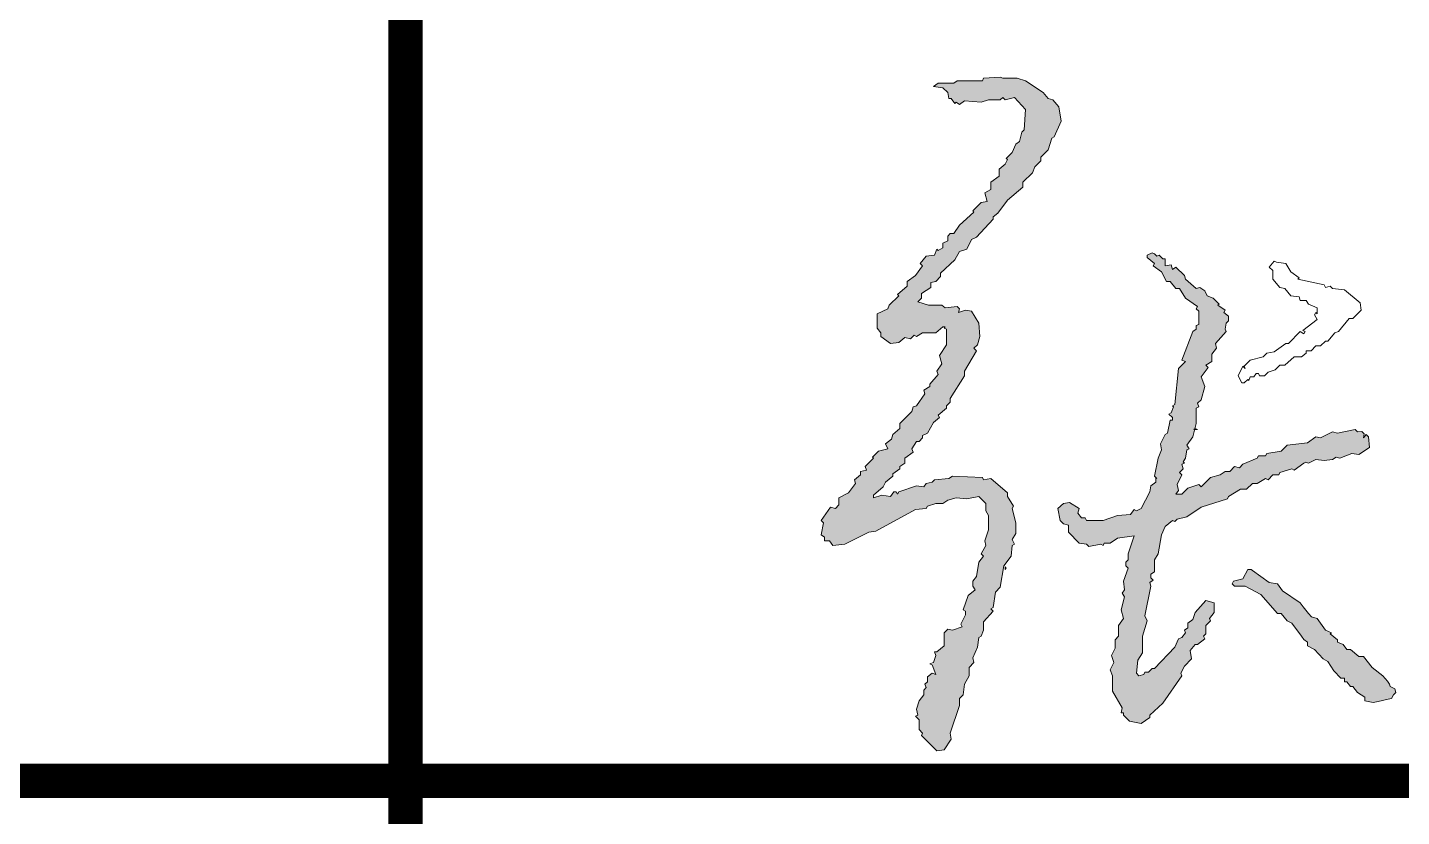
# Model space of a CAD drawing. Extents: x 1382187 to 1725648, y 860327 to 1571294.
# Drawn here: x 1528358 to 1529327, y 981573 to 982130 of the extents above; entities that cross this region are included whole.
import ezdxf

# ---------------------------------------------------------------- set-up
doc = ezdxf.new("R2010")
doc.units = 0
doc.header["$LTSCALE"] = 1000
doc.header["$MEASUREMENT"] = 0
doc.layers.add('ZC', color=6, linetype='Continuous', lineweight=40)
doc.layers.add('签名', color=7, linetype='Continuous', lineweight=18)
doc.layers.add('图框', color=140, linetype='Continuous')

# ---------------------------------------------------------------- blocks, each defined once
blk = doc.blocks.new('A$C7B7C77C1')
at = {"layer": '签名'}
h = blk.add_hatch(color=2, dxfattribs=at)
h.dxf.hatch_style = 1
h.paths.add_polyline_path([(-1379.11, 5487.71), (-1371.52, 5488.55), (-1370.68, 5490.24), (-1364.78, 5491.93), (-1359.72, 5491.93), (-1356.35, 5494.45), (-1350.45, 5496.14), (-1342.86, 5495.3), (-1334.43, 5496.98), (-1329.38, 5491.93), (-1329.38, 5486.87), (-1327.69, 5483.5), (-1327.69, 5473.38), (-1330.22, 5465.79), (-1329.38, 5462.42), (-1332.75, 5456.52), (-1331.06, 5454.84), (-1334.43, 5450.62), (-1336.12, 5440.51), (-1338.65, 5437.13), (-1338.65, 5433.76), (-1336.96, 5431.23), (-1342.02, 5427.02), (-1345.39, 5416.9), (-1343.71, 5416.06), (-1343.71, 5413.53), (-1347.08, 5406.79), (-1346.24, 5405.1), (-1352.98, 5402.57), (-1356.35, 5403.42), (-1358.88, 5400.89), (-1358.88, 5391.62), (-1365.26, 5386.3), (-1364.78, 5384.87), (-1367.16, 5377.73), (-1364.78, 5371.39), (-1367.31, 5372.23), (-1370.68, 5369.7), (-1370.68, 5366.33), (-1372.37, 5364.64), (-1371.52, 5362.11), (-1373.21, 5360.43), (-1373.21, 5357.06), (-1376.58, 5352.84), (-1378.27, 5346.94), (-1377.42, 5342.73), (-1379.11, 5341.88), (-1376.58, 5339.36), (-1376.58, 5332.61), (-1374.05, 5330.08), (-1374.89, 5328.4), (-1363.94, 5317.44), (-1358.88, 5318.28), (-1353.82, 5325.87), (-1354.66, 5330.08), (-1347.92, 5349.47), (-1347.92, 5354.53), (-1345.39, 5357.06), (-1344.55, 5364.64), (-1341.18, 5370.54), (-1341.18, 5376.44), (-1337.81, 5379.82), (-1338.65, 5383.19), (-1335.28, 5390.77), (-1334.43, 5397.52), (-1332.75, 5398.36), (-1331.06, 5402.57), (-1331.06, 5408.48), (-1324.32, 5416.06), (-1326, 5417.75), (-1324.32, 5418.59), (-1322.63, 5429.55), (-1319.26, 5432.92), (-1316.73, 5448.09), (-1311.68, 5454.84), (-1310.83, 5462.42), (-1309.15, 5463.27), (-1310.83, 5466.64), (-1308.3, 5470.85), (-1308.3, 5478.44), (-1310.83, 5488.55), (-1309.99, 5490.24), (-1314.2, 5496.98), (-1314.2, 5499.51), (-1326, 5509.63), (-1331.06, 5508.78), (-1331.91, 5510.47), (-1352.98, 5511.31), (-1355.51, 5509.63), (-1365.62, 5508.78), (-1367.31, 5507.1), (-1371.52, 5506.25), (-1373.21, 5503.73), (-1378.27, 5504.57), (-1390.91, 5500.35), (-1391.75, 5498.67), (-1392.6, 5500.35), (-1394.28, 5500.35), (-1396.81, 5496.98), (-1402.71, 5497.83), (-1408.61, 5496.14), (-1408.61, 5497.83), (-1401.87, 5503.73), (-1400.18, 5507.1), (-1395.12, 5511.31), (-1395.12, 5513), (-1390.07, 5516.37), (-1390.07, 5518.06), (-1386.7, 5520.58), (-1386.7, 5523.96), (-1380.8, 5528.17), (-1381.64, 5530.7), (-1378.27, 5535.76), (-1376.58, 5535.76), (-1374.05, 5538.29), (-1374.05, 5539.97), (-1370.68, 5541.66), (-1366.47, 5549.24), (-1362.25, 5552.62), (-1363.09, 5554.3), (-1357.19, 5559.36), (-1357.19, 5561.05), (-1354.66, 5563.57), (-1354.66, 5566.1), (-1344.55, 5582.12), (-1344.55, 5585.49), (-1336.12, 5599.82), (-1337.81, 5601.51), (-1335.28, 5604.03), (-1333.59, 5609.93), (-1334.43, 5619.21), (-1339.49, 5627.64), (-1343.71, 5628.48), (-1348.76, 5626.79), (-1347.92, 5629.32), (-1349.61, 5631.01), (-1358.04, 5630.17), (-1360.56, 5631.85), (-1369.84, 5631.85), (-1377.42, 5634.38), (-1374.89, 5636.91), (-1374.89, 5640.28), (-1368.15, 5644.49), (-1368.15, 5647.87), (-1364.78, 5648.71), (-1361.41, 5652.08), (-1361.41, 5654.61), (-1351.29, 5663.88), (-1347.92, 5669.78), (-1342.86, 5671.47), (-1339.49, 5678.21), (-1336.12, 5679.9), (-1324.32, 5692.54), (-1324.32, 5694.23), (-1320.95, 5696.76), (-1314.2, 5706.03), (-1303.25, 5715.3), (-1303.25, 5718.67), (-1296.5, 5725.42), (-1294.82, 5729.63), (-1290.6, 5733.85), (-1290.6, 5736.37), (-1285.54, 5741.43), (-1283.02, 5749.86), (-1281.33, 5750.7), (-1276.27, 5761.66), (-1277.96, 5771.78), (-1282.17, 5776.83), (-1285.54, 5777.68), (-1288.92, 5781.89), (-1301.56, 5790.32), (-1307.46, 5792.01), (-1317.58, 5792.01), (-1319.26, 5792.85), (-1331.06, 5792.01), (-1331.91, 5790.32), (-1349.61, 5790.32), (-1352.14, 5788.64), (-1363.09, 5788.64), (-1366.47, 5786.11), (-1359.72, 5785.26), (-1356.35, 5781.89), (-1355.51, 5777.68), (-1353.82, 5777.68), (-1351.29, 5774.31), (-1350.45, 5775.15), (-1347.92, 5773.46), (-1344.55, 5775.99), (-1332.75, 5775.15), (-1327.69, 5776.83), (-1319.26, 5776.83), (-1317.58, 5778.52), (-1315.89, 5776.83), (-1309.15, 5778.52), (-1301.56, 5770.09), (-1302.4, 5755.76), (-1304.09, 5754.08), (-1305.77, 5747.33), (-1308.3, 5745.65), (-1310.83, 5739.75), (-1315.05, 5735.53), (-1314.2, 5734.69), (-1315.89, 5731.32), (-1320.1, 5727.94), (-1320.1, 5722.89), (-1326, 5718.67), (-1326, 5713.61), (-1330.22, 5711.09), (-1328.53, 5705.19), (-1332.75, 5704.34), (-1338.65, 5698.44), (-1337.81, 5697.6), (-1347.92, 5688.33), (-1352.14, 5682.43), (-1354.66, 5682.43), (-1356.35, 5680.74), (-1356.35, 5677.37), (-1359.72, 5675.68), (-1359.72, 5672.31), (-1364.57, 5669.89), (-1365.62, 5667.25), (-1371.52, 5666.41), (-1375.74, 5661.35), (-1374.05, 5659.67), (-1379.11, 5652.92), (-1385.01, 5648.71), (-1385.01, 5645.34), (-1391.75, 5639.44), (-1390.91, 5638.59), (-1397.65, 5631.85), (-1398.5, 5629.32), (-1406.08, 5625.95), (-1406.08, 5615.84), (-1403.55, 5612.46), (-1403.55, 5609.93), (-1396.81, 5604.88), (-1390.91, 5605.72), (-1386.7, 5609.09), (-1382.48, 5608.25), (-1379.95, 5610.78), (-1378.27, 5609.93), (-1374.05, 5612.46), (-1364.78, 5612.46), (-1359.72, 5616.68), (-1358.04, 5616.68), (-1358.88, 5615.84), (-1357.19, 5614.99), (-1357.19, 5604.03), (-1362.25, 5596.45), (-1360.56, 5590.55), (-1363.94, 5585.49), (-1363.09, 5582.96), (-1368.99, 5576.22), (-1368.99, 5574.53), (-1373.21, 5572), (-1372.37, 5569.47), (-1378.27, 5561.05), (-1380.8, 5560.2), (-1381.64, 5556.83), (-1390.07, 5548.4), (-1390.07, 5545.03), (-1395.12, 5540.81), (-1395.97, 5537.44), (-1400.18, 5534.07), (-1398.5, 5530.7), (-1405.24, 5529.01), (-1409.45, 5524.8), (-1408.61, 5523.96), (-1414.51, 5518.06), (-1413.67, 5515.53), (-1417.88, 5514.68), (-1417.88, 5512.16), (-1422.1, 5508.78), (-1421.26, 5506.25), (-1426.31, 5499.51), (-1433.06, 5496.14), (-1433.06, 5491.08), (-1435.59, 5488.55), (-1438.96, 5489.4), (-1445.7, 5480.12), (-1444.01, 5478.44), (-1445.7, 5470.01), (-1443.17, 5468.32), (-1443.17, 5465.79), (-1439.8, 5465.79), (-1437.27, 5462.42), (-1428.84, 5463.27), (-1411.98, 5471.69), (-1406.93, 5472.54)])
h = blk.add_hatch(color=2, dxfattribs=at)
h.dxf.hatch_style = 1
h.paths.add_polyline_path([(-1219.8, 5488.55), (-1223.17, 5486.87), (-1224.85, 5487.71), (-1227.38, 5484.34), (-1236.65, 5483.5), (-1246.77, 5480.12), (-1258.57, 5480.12), (-1259.41, 5481.81), (-1261.94, 5481.81), (-1264.47, 5485.18), (-1263.63, 5488.55), (-1270.37, 5492.77), (-1274.59, 5491.93), (-1278.8, 5488.55), (-1277.12, 5480.12), (-1274.59, 5477.6), (-1271.21, 5476.75), (-1271.21, 5471.69), (-1263.63, 5464.11), (-1258.57, 5463.27), (-1256.88, 5461.58), (-1248.46, 5463.27), (-1246.77, 5462.42), (-1245.93, 5464.11), (-1241.71, 5464.11), (-1236.65, 5467.48), (-1224.85, 5469.17), (-1229.07, 5456.52), (-1229.07, 5452.31), (-1230.75, 5450.62), (-1230.75, 5448.09), (-1229.07, 5446.41), (-1232.44, 5437.13), (-1231.6, 5431.23), (-1233.28, 5428.71), (-1231.6, 5426.18), (-1234.13, 5416.9), (-1232.44, 5411), (-1235.81, 5405.95), (-1235.81, 5398.36), (-1238.34, 5395.83), (-1238.34, 5389.93), (-1240.87, 5384.87), (-1239.18, 5379.82), (-1241.71, 5374.76), (-1240.03, 5370.54), (-1240.03, 5359.59), (-1233.28, 5347.78), (-1234.13, 5344.41), (-1232.44, 5344.41), (-1232.44, 5342.73), (-1228.23, 5338.51), (-1219.8, 5336.83), (-1213.9, 5341.04), (-1213.9, 5342.73), (-1204.62, 5351.16), (-1191.14, 5370.54), (-1191.98, 5372.23), (-1189.45, 5377.29), (-1184.39, 5382.34), (-1185.24, 5388.25), (-1181.86, 5392.46), (-1180.18, 5392.46), (-1175.12, 5396.67), (-1175.96, 5398.36), (-1174.28, 5400.05), (-1174.28, 5405.95), (-1170.91, 5409.32), (-1171.75, 5411), (-1168.38, 5415.22), (-1168.38, 5421.96), (-1174.28, 5423.65), (-1181.86, 5415.22), (-1183.55, 5410.16), (-1186.92, 5407.63), (-1186.92, 5404.26), (-1189.45, 5402.57), (-1188.61, 5400.89), (-1191.14, 5397.52), (-1193.67, 5396.67), (-1196.19, 5390.77), (-1210.52, 5375.6), (-1212.21, 5375.6), (-1214.74, 5373.07), (-1217.27, 5373.07), (-1218.11, 5371.39), (-1221.48, 5370.54), (-1223.17, 5372.23), (-1222.32, 5381.5), (-1218.95, 5386.56), (-1218.95, 5398.36), (-1215.58, 5409.32), (-1217.27, 5412.69), (-1213.05, 5433.76), (-1213.9, 5436.29), (-1211.37, 5437.98), (-1213.05, 5439.66), (-1213.05, 5442.19), (-1210.52, 5443.88), (-1210.52, 5452.31), (-1208, 5456.52), (-1205.47, 5470.01), (-1202.94, 5475.91), (-1197.88, 5480.12), (-1196.19, 5479.28), (-1194.51, 5480.97), (-1187.76, 5482.65), (-1177.65, 5489.4), (-1159.11, 5495.3), (-1158.26, 5496.98), (-1149.83, 5502.04), (-1145.62, 5502.04), (-1141.4, 5506.25), (-1138.03, 5506.25), (-1132.13, 5509.63), (-1130.45, 5508.78), (-1127.07, 5512.16), (-1122.86, 5512.16), (-1122.02, 5513.84), (-1113.59, 5516.37), (-1111.9, 5515.53), (-1104.26, 5521.26), (-1101.79, 5520.58), (-1096.73, 5523.11), (-1090.83, 5522.27), (-1084.93, 5523.11), (-1082.4, 5524.8), (-1079.87, 5523.96), (-1071.44, 5527.33), (-1066.38, 5526.49), (-1058.8, 5531.54), (-1059.64, 5539.13), (-1061.33, 5540.81), (-1063.01, 5538.29), (-1062.6, 5541.1), (-1064.29, 5542.78), (-1067.23, 5542.5), (-1068.91, 5544.19), (-1081.56, 5541.66), (-1084.93, 5542.5), (-1093.36, 5538.29), (-1096.73, 5539.13), (-1102.63, 5534.91), (-1116.96, 5533.23), (-1121.17, 5529.01), (-1131.29, 5527.33), (-1132.13, 5525.64), (-1137.19, 5525.64), (-1138.03, 5523.96), (-1148.15, 5519.74), (-1150.68, 5517.21), (-1154.05, 5518.06), (-1157.42, 5514.68), (-1160.79, 5514.68), (-1164.16, 5512.16), (-1170.91, 5510.47), (-1177.65, 5503.73), (-1179.34, 5505.41), (-1186.92, 5502.88), (-1191.14, 5498.67), (-1195.35, 5498.67), (-1193.67, 5501.2), (-1194.51, 5505.41), (-1191.14, 5512.16), (-1192.82, 5513.84), (-1190.29, 5516.37), (-1191.14, 5519.74), (-1189.45, 5520.58), (-1190.29, 5521.43), (-1188.61, 5523.96), (-1187.76, 5529.86), (-1186.08, 5530.7), (-1187.76, 5533.23), (-1183.55, 5539.13), (-1182.17, 5544.19), (-1182.71, 5544.19), (-1181.97, 5544.92), (-1181.02, 5548.4), (-1181.02, 5559.36), (-1179.34, 5560.2), (-1180.18, 5562.73), (-1177.65, 5565.26), (-1175.12, 5574.53), (-1177.65, 5581.28), (-1172.59, 5588.02), (-1174.28, 5589.7), (-1170.06, 5592.23), (-1170.06, 5597.29), (-1166.69, 5601.51), (-1167.53, 5604.88), (-1159.95, 5613.31), (-1160.79, 5614.99), (-1159.95, 5619.21), (-1158.26, 5620.89), (-1158.26, 5624.26), (-1161.63, 5626.79), (-1160.79, 5628.48), (-1165.85, 5631.85), (-1165.01, 5632.69), (-1169.22, 5636.91), (-1173.44, 5638.59), (-1175.12, 5641.97), (-1178.49, 5644.49), (-1181.02, 5643.65), (-1188.61, 5650.4), (-1189.45, 5652.92), (-1195.35, 5658.82), (-1197.88, 5657.14), (-1198.72, 5660.51), (-1202.94, 5659.67), (-1202.94, 5664.73), (-1204.62, 5664.73), (-1207.15, 5667.25), (-1208.84, 5666.41), (-1210.52, 5668.1), (-1212.21, 5668.94), (-1215.58, 5667.25), (-1215.58, 5665.57), (-1210.52, 5661.35), (-1211.37, 5659.67), (-1205.47, 5655.45), (-1202.09, 5648.71), (-1199.57, 5648.71), (-1195.35, 5643.65), (-1192.82, 5643.65), (-1188.61, 5636.91), (-1180.18, 5631.01), (-1181.02, 5629.32), (-1179.34, 5627.64), (-1179.34, 5618.36), (-1181.02, 5617.52), (-1181.02, 5614.99), (-1183.55, 5613.31), (-1191.14, 5593.08), (-1188.61, 5592.23), (-1193.67, 5587.18), (-1196.19, 5561.89), (-1197.88, 5561.05), (-1197.04, 5560.2), (-1199.45, 5554.18), (-1197.88, 5552.62), (-1197.88, 5550.93), (-1199.57, 5550.93), (-1201.25, 5541.66), (-1202.94, 5540.81), (-1206.31, 5534.07), (-1205.47, 5529.86), (-1208, 5523.96), (-1210.52, 5511.31), (-1209.68, 5510.47), (-1209.68, 5507.1), (-1213.05, 5504.57), (-1213.9, 5500.35)])
h = blk.add_hatch(color=2, dxfattribs=at)
h.dxf.hatch_style = 1
h.paths.add_polyline_path([(-1088.3, 5380.66), (-1084.08, 5373.92), (-1079.03, 5368.86), (-1076.5, 5368.86), (-1076.5, 5366.33), (-1074.81, 5366.33), (-1072.28, 5362.96), (-1070.6, 5362.96), (-1067.23, 5358.74), (-1062.17, 5355.37), (-1062.17, 5352.84), (-1056.41, 5351.6), (-1052.85, 5352.24), (-1045.67, 5353.94), (-1043.47, 5354.37), (-1041.94, 5357.06), (-1040.25, 5358.74), (-1041.1, 5361.27), (-1044.25, 5363.04), (-1044.78, 5364.68), (-1046.29, 5366.73), (-1049.52, 5370.54), (-1057.11, 5376.44), (-1063.01, 5384.03), (-1066.38, 5384.03), (-1072.28, 5389.09), (-1074.81, 5389.09), (-1077.34, 5392.46), (-1081.56, 5394.15), (-1081.56, 5395.83), (-1086.61, 5400.05), (-1085.77, 5400.89), (-1089.99, 5402.57), (-1095.89, 5411), (-1099.9, 5412.15), (-1101.79, 5414.38), (-1105.64, 5419.12), (-1107.69, 5421.96), (-1120.33, 5430.39), (-1123.7, 5435.45), (-1129.6, 5436.29), (-1142.58, 5445.56), (-1144.78, 5445.56), (-1148.15, 5438.82), (-1154.89, 5437.13), (-1155.73, 5435.45), (-1154.05, 5433.76), (-1146.46, 5433.76), (-1135.5, 5427.86), (-1123.7, 5414.38), (-1121.17, 5414.38), (-1116.96, 5409.32), (-1113.59, 5407.63), (-1106.84, 5398.36), (-1105.09, 5396.2), (-1102.63, 5394.15), (-1102.63, 5391.62), (-1097.57, 5389.09), (-1091.67, 5382.34)])
at = {"layer": '图框', "const_width": 24.39}
for points in [[(-1738.72, 4738.91), (-1738.72, 9198.84)], [(-4874.61, 5296.4), (3.44, 5296.4)]]:
    blk.add_lwpolyline(points, dxfattribs=at)
at = {"layer": '签名', "color": 2, "elevation": 6763062.35}
for points in [[(-1317.58, 5792.01), (-1319.26, 5792.85), (-1331.06, 5792.01), (-1331.91, 5790.32), (-1349.61, 5790.32), (-1352.14, 5788.64), (-1363.09, 5788.64), (-1366.47, 5786.11), (-1359.72, 5785.26), (-1356.35, 5781.89), (-1355.51, 5777.68), (-1353.82, 5777.68), (-1351.29, 5774.31), (-1350.45, 5775.15), (-1347.92, 5773.46), (-1344.55, 5775.99), (-1332.75, 5775.15), (-1327.69, 5776.83), (-1319.26, 5776.83), (-1317.58, 5778.52), (-1315.89, 5776.83), (-1309.15, 5778.52), (-1301.56, 5770.09), (-1302.4, 5755.76), (-1304.09, 5754.08), (-1305.77, 5747.33), (-1308.3, 5745.65), (-1310.83, 5739.75), (-1315.05, 5735.53), (-1314.2, 5734.69), (-1315.89, 5731.32), (-1320.1, 5727.94), (-1320.1, 5722.89), (-1326, 5718.67), (-1326, 5713.61), (-1330.22, 5711.09), (-1328.53, 5705.19), (-1332.75, 5704.34), (-1338.65, 5698.44), (-1337.81, 5697.6), (-1347.92, 5688.33), (-1352.14, 5682.43), (-1354.66, 5682.43), (-1356.35, 5680.74), (-1356.35, 5677.37), (-1359.72, 5675.68), (-1359.72, 5672.31), (-1363.09, 5670.63), (-1363.94, 5671.47), (-1365.62, 5667.25), (-1371.52, 5666.41), (-1375.74, 5661.35), (-1374.05, 5659.67), (-1379.11, 5652.92), (-1385.01, 5648.71), (-1385.01, 5645.34), (-1391.75, 5639.44), (-1390.91, 5638.59), (-1397.65, 5631.85), (-1398.5, 5629.32), (-1406.08, 5625.95), (-1406.08, 5615.84), (-1403.55, 5612.46), (-1403.55, 5609.93), (-1396.81, 5604.88), (-1390.91, 5605.72), (-1386.7, 5609.09), (-1382.48, 5608.25), (-1379.95, 5610.78), (-1378.27, 5609.93), (-1374.05, 5612.46), (-1364.78, 5612.46), (-1359.72, 5616.68), (-1358.04, 5616.68), (-1358.88, 5615.84), (-1357.19, 5614.99), (-1357.19, 5604.03), (-1362.25, 5596.45), (-1360.56, 5590.55), (-1363.94, 5585.49), (-1363.09, 5582.96), (-1368.99, 5576.22), (-1368.99, 5574.53), (-1373.21, 5572), (-1372.37, 5569.47), (-1378.27, 5561.05), (-1380.8, 5560.2), (-1381.64, 5556.83), (-1390.07, 5548.4), (-1390.07, 5545.03), (-1395.12, 5540.81), (-1395.97, 5537.44), (-1400.18, 5534.07), (-1398.5, 5530.7), (-1405.24, 5529.01), (-1409.45, 5524.8), (-1408.61, 5523.96), (-1414.51, 5518.06), (-1413.67, 5515.53), (-1417.88, 5514.68), (-1417.88, 5512.16), (-1422.1, 5508.78), (-1421.26, 5506.25), (-1426.31, 5499.51), (-1433.06, 5496.14), (-1433.06, 5491.08), (-1435.59, 5488.55), (-1438.96, 5489.4), (-1445.7, 5480.12), (-1444.01, 5478.44), (-1445.7, 5470.01), (-1443.17, 5468.32), (-1443.17, 5465.79), (-1439.8, 5465.79), (-1437.27, 5462.42), (-1428.84, 5463.27), (-1411.98, 5471.69), (-1406.93, 5472.54), (-1379.11, 5487.71), (-1371.52, 5488.55), (-1370.68, 5490.24), (-1364.78, 5491.93), (-1359.72, 5491.93), (-1356.35, 5494.45), (-1350.45, 5496.14), (-1342.86, 5495.3), (-1334.43, 5496.98), (-1329.38, 5491.93), (-1329.38, 5486.87), (-1327.69, 5483.5), (-1327.69, 5473.38), (-1330.22, 5465.79), (-1329.38, 5462.42), (-1332.75, 5456.52), (-1331.06, 5454.84), (-1334.43, 5450.62), (-1336.12, 5440.51), (-1338.65, 5437.13), (-1338.65, 5433.76), (-1336.96, 5431.23), (-1342.02, 5427.02), (-1345.39, 5416.9), (-1343.71, 5416.06), (-1343.71, 5413.53), (-1347.08, 5406.79), (-1346.24, 5405.1), (-1352.98, 5402.57), (-1356.35, 5403.42), (-1358.88, 5400.89), (-1358.88, 5391.62), (-1363.94, 5387.4), (-1365.62, 5387.4), (-1364.78, 5384.87), (-1366.47, 5379.82), (-1368.99, 5378.97), (-1367.31, 5378.13), (-1364.78, 5371.39), (-1367.31, 5372.23), (-1370.68, 5369.7), (-1370.68, 5366.33), (-1372.37, 5364.64), (-1371.52, 5362.11), (-1373.21, 5360.43), (-1373.21, 5357.06), (-1376.58, 5352.84), (-1378.27, 5346.94), (-1377.42, 5342.73), (-1379.11, 5341.88), (-1376.58, 5339.36), (-1376.58, 5332.61), (-1374.05, 5330.08), (-1374.89, 5328.4), (-1363.94, 5317.44), (-1358.88, 5318.28), (-1353.82, 5325.87), (-1354.66, 5330.08), (-1347.92, 5349.47), (-1347.92, 5354.53), (-1345.39, 5357.06), (-1344.55, 5364.64), (-1341.18, 5370.54), (-1341.18, 5376.44), (-1337.81, 5379.82), (-1338.65, 5383.19), (-1335.28, 5390.77), (-1334.43, 5397.52), (-1332.75, 5398.36), (-1331.06, 5402.57), (-1331.06, 5408.48), (-1324.32, 5416.06), (-1326, 5417.75), (-1324.32, 5418.59), (-1322.63, 5429.55), (-1319.26, 5432.92), (-1316.73, 5448.09), (-1311.68, 5454.84), (-1310.83, 5462.42), (-1309.15, 5463.27), (-1310.83, 5466.64), (-1308.3, 5470.85), (-1308.3, 5478.44), (-1310.83, 5488.55), (-1309.99, 5490.24), (-1314.2, 5496.98), (-1314.2, 5499.51), (-1326, 5509.63), (-1331.06, 5508.78), (-1331.91, 5510.47), (-1352.98, 5511.31), (-1355.51, 5509.63), (-1365.62, 5508.78), (-1367.31, 5507.1), (-1371.52, 5506.25), (-1373.21, 5503.73), (-1378.27, 5504.57), (-1390.91, 5500.35), (-1391.75, 5498.67), (-1392.6, 5500.35), (-1394.28, 5500.35), (-1396.81, 5496.98), (-1402.71, 5497.83), (-1408.61, 5496.14), (-1408.61, 5497.83), (-1401.87, 5503.73), (-1400.18, 5507.1), (-1395.12, 5511.31), (-1395.12, 5513), (-1390.07, 5516.37), (-1390.07, 5518.06), (-1386.7, 5520.58), (-1386.7, 5523.96), (-1380.8, 5528.17), (-1381.64, 5530.7), (-1378.27, 5535.76), (-1376.58, 5535.76), (-1374.05, 5538.29), (-1374.05, 5539.97), (-1370.68, 5541.66), (-1366.47, 5549.24), (-1362.25, 5552.62), (-1363.09, 5554.3), (-1357.19, 5559.36), (-1357.19, 5561.05), (-1354.66, 5563.57), (-1354.66, 5566.1), (-1344.55, 5582.12), (-1344.55, 5585.49), (-1336.12, 5599.82), (-1337.81, 5601.51), (-1335.28, 5604.03), (-1333.59, 5609.93), (-1334.43, 5619.21), (-1339.49, 5627.64), (-1343.71, 5628.48), (-1348.76, 5626.79), (-1347.92, 5629.32), (-1349.61, 5631.01), (-1358.04, 5630.17), (-1360.56, 5631.85), (-1369.84, 5631.85), (-1377.42, 5634.38), (-1374.89, 5636.91), (-1374.89, 5640.28), (-1368.15, 5644.49), (-1368.15, 5647.87), (-1364.78, 5648.71), (-1361.41, 5652.08), (-1361.41, 5654.61), (-1351.29, 5663.88), (-1347.92, 5669.78), (-1342.86, 5671.47), (-1339.49, 5678.21), (-1336.12, 5679.9), (-1324.32, 5692.54), (-1324.32, 5694.23), (-1320.95, 5696.76), (-1314.2, 5706.03), (-1303.25, 5715.3), (-1303.25, 5718.67), (-1296.5, 5725.42), (-1294.82, 5729.63), (-1290.6, 5733.85), (-1290.6, 5736.37), (-1285.54, 5741.43), (-1283.02, 5749.86), (-1281.33, 5750.7), (-1276.27, 5761.66), (-1277.96, 5771.78), (-1282.17, 5776.83), (-1285.54, 5777.68), (-1288.92, 5781.89), (-1301.56, 5790.32), (-1307.46, 5792.01), (-1317.58, 5792.01)], [(-1210.52, 5668.1), (-1212.21, 5668.94), (-1215.58, 5667.25), (-1215.58, 5665.57), (-1210.52, 5661.35), (-1211.37, 5659.67), (-1205.47, 5655.45), (-1202.09, 5648.71), (-1199.57, 5648.71), (-1195.35, 5643.65), (-1192.82, 5643.65), (-1188.61, 5636.91), (-1180.18, 5631.01), (-1181.02, 5629.32), (-1179.34, 5627.64), (-1179.34, 5618.36), (-1181.02, 5617.52), (-1181.02, 5614.99), (-1183.55, 5613.31), (-1191.14, 5593.08), (-1188.61, 5592.23), (-1193.67, 5587.18), (-1196.19, 5561.89), (-1197.88, 5561.05), (-1197.04, 5560.2), (-1198.72, 5555.99), (-1200.41, 5555.14), (-1197.88, 5552.62), (-1197.88, 5550.93), (-1199.57, 5550.93), (-1201.25, 5541.66), (-1202.94, 5540.81), (-1206.31, 5534.07), (-1205.47, 5529.86), (-1208, 5523.96), (-1210.52, 5511.31), (-1208.84, 5509.63), (-1208.84, 5509.63), (-1209.68, 5510.47), (-1209.68, 5507.1), (-1213.05, 5504.57), (-1213.9, 5500.35), (-1219.8, 5488.55), (-1223.17, 5486.87), (-1224.85, 5487.71), (-1227.38, 5484.34), (-1236.65, 5483.5), (-1246.77, 5480.12), (-1258.57, 5480.12), (-1259.41, 5481.81), (-1261.94, 5481.81), (-1264.47, 5485.18), (-1263.63, 5488.55), (-1270.37, 5492.77), (-1274.59, 5491.93), (-1278.8, 5488.55), (-1277.12, 5480.12), (-1274.59, 5477.6), (-1271.21, 5476.75), (-1271.21, 5471.69), (-1263.63, 5464.11), (-1258.57, 5463.27), (-1256.88, 5461.58), (-1248.46, 5463.27), (-1246.77, 5462.42), (-1245.93, 5464.11), (-1241.71, 5464.11), (-1236.65, 5467.48), (-1224.85, 5469.17), (-1229.07, 5456.52), (-1229.07, 5452.31), (-1230.75, 5450.62), (-1230.75, 5448.09), (-1229.07, 5446.41), (-1232.44, 5437.13), (-1231.6, 5431.23), (-1233.28, 5428.71), (-1231.6, 5426.18), (-1234.13, 5416.9), (-1232.44, 5411), (-1235.81, 5405.95), (-1235.81, 5398.36), (-1238.34, 5395.83), (-1238.34, 5389.93), (-1240.87, 5384.87), (-1239.18, 5379.82), (-1241.71, 5374.76), (-1240.03, 5370.54), (-1240.03, 5359.59), (-1233.28, 5347.78), (-1234.13, 5344.41), (-1232.44, 5344.41), (-1232.44, 5342.73), (-1228.23, 5338.51), (-1219.8, 5336.83), (-1213.9, 5341.04), (-1213.9, 5342.73), (-1204.62, 5351.16), (-1191.14, 5370.54), (-1191.98, 5372.23), (-1189.45, 5377.29), (-1184.39, 5382.34), (-1185.24, 5388.25), (-1181.86, 5392.46), (-1180.18, 5392.46), (-1175.12, 5396.67), (-1175.96, 5398.36), (-1174.28, 5400.05), (-1174.28, 5405.95), (-1170.91, 5409.32), (-1171.75, 5411), (-1168.38, 5415.22), (-1168.38, 5421.96), (-1174.28, 5423.65), (-1181.86, 5415.22), (-1183.55, 5410.16), (-1186.92, 5407.63), (-1186.92, 5404.26), (-1189.45, 5402.57), (-1188.61, 5400.89), (-1191.14, 5397.52), (-1193.67, 5396.67), (-1196.19, 5390.77), (-1210.52, 5375.6), (-1212.21, 5375.6), (-1214.74, 5373.07), (-1217.27, 5373.07), (-1218.11, 5371.39), (-1221.48, 5370.54), (-1223.17, 5372.23), (-1222.32, 5381.5), (-1218.95, 5386.56), (-1218.95, 5398.36), (-1215.58, 5409.32), (-1217.27, 5412.69), (-1213.05, 5433.76), (-1213.9, 5436.29), (-1211.37, 5437.98), (-1213.05, 5439.66), (-1213.05, 5442.19), (-1210.52, 5443.88), (-1210.52, 5452.31), (-1208, 5456.52), (-1205.47, 5470.01), (-1202.94, 5475.91), (-1197.88, 5480.12), (-1196.19, 5479.28), (-1194.51, 5480.97), (-1187.76, 5482.65), (-1177.65, 5489.4), (-1159.11, 5495.3), (-1158.26, 5496.98), (-1149.83, 5502.04), (-1145.62, 5502.04), (-1141.4, 5506.25), (-1138.03, 5506.25), (-1132.13, 5509.63), (-1130.45, 5508.78), (-1127.07, 5512.16), (-1122.86, 5512.16), (-1122.02, 5513.84), (-1113.59, 5516.37), (-1111.9, 5515.53), (-1105.16, 5520.58), (-1103.86, 5521.15), (-1101.79, 5520.58), (-1096.73, 5523.11), (-1090.83, 5522.27), (-1084.93, 5523.11), (-1082.4, 5524.8), (-1079.87, 5523.96), (-1071.44, 5527.33), (-1066.38, 5526.49), (-1058.8, 5531.54), (-1059.64, 5539.13), (-1061.33, 5540.81), (-1063.01, 5538.29), (-1062.6, 5541.1), (-1064.29, 5542.78), (-1067.23, 5542.5), (-1068.91, 5544.19), (-1081.56, 5541.66), (-1084.93, 5542.5), (-1093.36, 5538.29), (-1096.73, 5539.13), (-1102.63, 5534.91), (-1116.96, 5533.23), (-1121.17, 5529.01), (-1131.29, 5527.33), (-1132.13, 5525.64), (-1137.19, 5525.64), (-1138.03, 5523.96), (-1148.15, 5519.74), (-1150.68, 5517.21), (-1154.05, 5518.06), (-1157.42, 5514.68), (-1160.79, 5514.68), (-1164.16, 5512.16), (-1170.91, 5510.47), (-1177.65, 5503.73), (-1179.34, 5505.41), (-1186.92, 5502.88), (-1191.14, 5498.67), (-1195.35, 5498.67), (-1193.67, 5501.2), (-1194.51, 5505.41), (-1191.14, 5512.16), (-1192.82, 5513.84), (-1190.29, 5516.37), (-1191.14, 5519.74), (-1189.45, 5520.58), (-1190.29, 5521.43), (-1188.61, 5523.96), (-1187.76, 5529.86), (-1186.08, 5530.7), (-1187.76, 5533.23), (-1183.55, 5539.13), (-1181.02, 5548.4), (-1181.02, 5559.36), (-1179.34, 5560.2), (-1180.18, 5562.73), (-1177.65, 5565.26), (-1175.12, 5574.53), (-1177.65, 5581.28), (-1172.59, 5588.02), (-1174.28, 5589.7), (-1170.06, 5592.23), (-1170.06, 5597.29), (-1166.69, 5601.51), (-1167.53, 5604.88), (-1159.95, 5613.31), (-1160.79, 5614.99), (-1159.95, 5619.21), (-1158.26, 5620.89), (-1158.26, 5624.26), (-1161.63, 5626.79), (-1160.79, 5628.48), (-1165.85, 5631.85), (-1165.01, 5632.69), (-1169.22, 5636.91), (-1173.44, 5638.59), (-1175.12, 5641.97), (-1178.49, 5644.49), (-1181.02, 5643.65), (-1188.61, 5650.4), (-1189.45, 5652.92), (-1195.35, 5658.82), (-1197.88, 5657.14), (-1198.72, 5660.51), (-1202.94, 5659.67), (-1202.94, 5664.73), (-1204.62, 5664.73), (-1207.15, 5667.25), (-1208.84, 5666.41), (-1210.52, 5668.1)], [(-1124.55, 5662.2), (-1126.23, 5663.04), (-1129.6, 5658.82), (-1127.07, 5656.3), (-1127.07, 5650.4), (-1122.02, 5644.49), (-1118.64, 5643.65), (-1114.43, 5638.59), (-1108.53, 5637.75), (-1107.69, 5635.22), (-1103.47, 5635.22), (-1101.79, 5632.69), (-1095.89, 5630.17), (-1095.89, 5625.95), (-1096.73, 5626.79), (-1097.57, 5625.11), (-1095.89, 5621.74), (-1106, 5614.15), (-1104.32, 5613.31), (-1105.16, 5611.62), (-1107.69, 5613.31), (-1116.12, 5604.88), (-1117.8, 5604.88), (-1126.23, 5598.98), (-1131.29, 5598.13), (-1133.82, 5595.61), (-1143.09, 5593.08), (-1147.3, 5588.86), (-1146.46, 5587.18), (-1148.15, 5588.86), (-1151.52, 5582.12), (-1148.99, 5577.06), (-1147.3, 5577.06), (-1144.78, 5579.59), (-1143.93, 5578.75), (-1143.09, 5581.28), (-1140.56, 5581.28), (-1138.88, 5583.8), (-1137.19, 5583.8), (-1136.35, 5582.12), (-1132.97, 5582.12), (-1130.45, 5584.65), (-1125.39, 5586.33), (-1122.02, 5589.7), (-1118.64, 5589.7), (-1111.9, 5595.61), (-1106.84, 5595.61), (-1103.47, 5598.13), (-1103.47, 5599.82), (-1100.1, 5599.82), (-1096.73, 5603.19), (-1093.36, 5603.19), (-1089.99, 5606.56), (-1088.3, 5606.56), (-1083.24, 5612.46), (-1080.71, 5613.31), (-1073.13, 5622.58), (-1070.6, 5622.58), (-1064.7, 5628.48), (-1065.54, 5633.54), (-1076.5, 5642.81), (-1084.93, 5643.65), (-1086.61, 5645.34), (-1089.99, 5644.49), (-1090.83, 5646.18), (-1109.37, 5650.4), (-1108.53, 5651.24), (-1114.43, 5655.45), (-1117.8, 5661.35), (-1124.55, 5662.2)], [(-1180.18, 5544.19), (-1181.86, 5545.03), (-1182.71, 5544.19), (-1180.18, 5544.19)], [(-1315.05, 5446.41), (-1315.89, 5447.25), (-1315.89, 5445.56), (-1315.05, 5446.41)], [(-1141.4, 5444.72), (-1142.25, 5445.56), (-1144.78, 5445.56), (-1148.15, 5438.82), (-1154.89, 5437.13), (-1155.73, 5435.45), (-1154.05, 5433.76), (-1146.46, 5433.76), (-1135.5, 5427.86), (-1123.7, 5414.38), (-1121.17, 5414.38), (-1116.96, 5409.32), (-1113.59, 5407.63), (-1106.84, 5398.36), (-1105.09, 5396.2), (-1102.63, 5394.15), (-1102.63, 5391.62), (-1097.57, 5389.09), (-1091.67, 5382.34), (-1088.3, 5380.66), (-1084.08, 5373.92), (-1079.03, 5368.86), (-1076.5, 5368.86), (-1076.5, 5366.33), (-1074.81, 5366.33), (-1072.28, 5362.96), (-1070.6, 5362.96), (-1067.23, 5358.74), (-1062.17, 5355.37), (-1062.17, 5352.84), (-1056.41, 5351.6), (-1052.85, 5352.24), (-1045.67, 5353.94), (-1043.47, 5354.37), (-1041.94, 5357.06), (-1041.94, 5357.06), (-1040.25, 5358.74), (-1041.1, 5361.27), (-1044.25, 5363.04), (-1044.78, 5364.68), (-1046.29, 5366.73), (-1049.52, 5370.54), (-1057.11, 5376.44), (-1063.01, 5384.03), (-1066.38, 5384.03), (-1072.28, 5389.09), (-1074.81, 5389.09), (-1077.34, 5392.46), (-1081.56, 5394.15), (-1081.56, 5395.83), (-1086.61, 5400.05), (-1085.77, 5400.89), (-1089.99, 5402.57), (-1095.89, 5411), (-1099.9, 5412.15), (-1101.79, 5414.38), (-1105.64, 5419.12), (-1107.69, 5421.96), (-1120.33, 5430.39), (-1123.7, 5435.45), (-1129.6, 5436.29), (-1141.4, 5444.72)]]:
    blk.add_lwpolyline(points, dxfattribs=at)

msp = doc.modelspace()

# ---------------------------------------------------------------- block references
at = {"layer": 'ZC'}
msp.add_blockref('A$C7B7C77C1', (1530363.46, 976301.95), dxfattribs=at)

doc.saveas('drawing.dxf')
